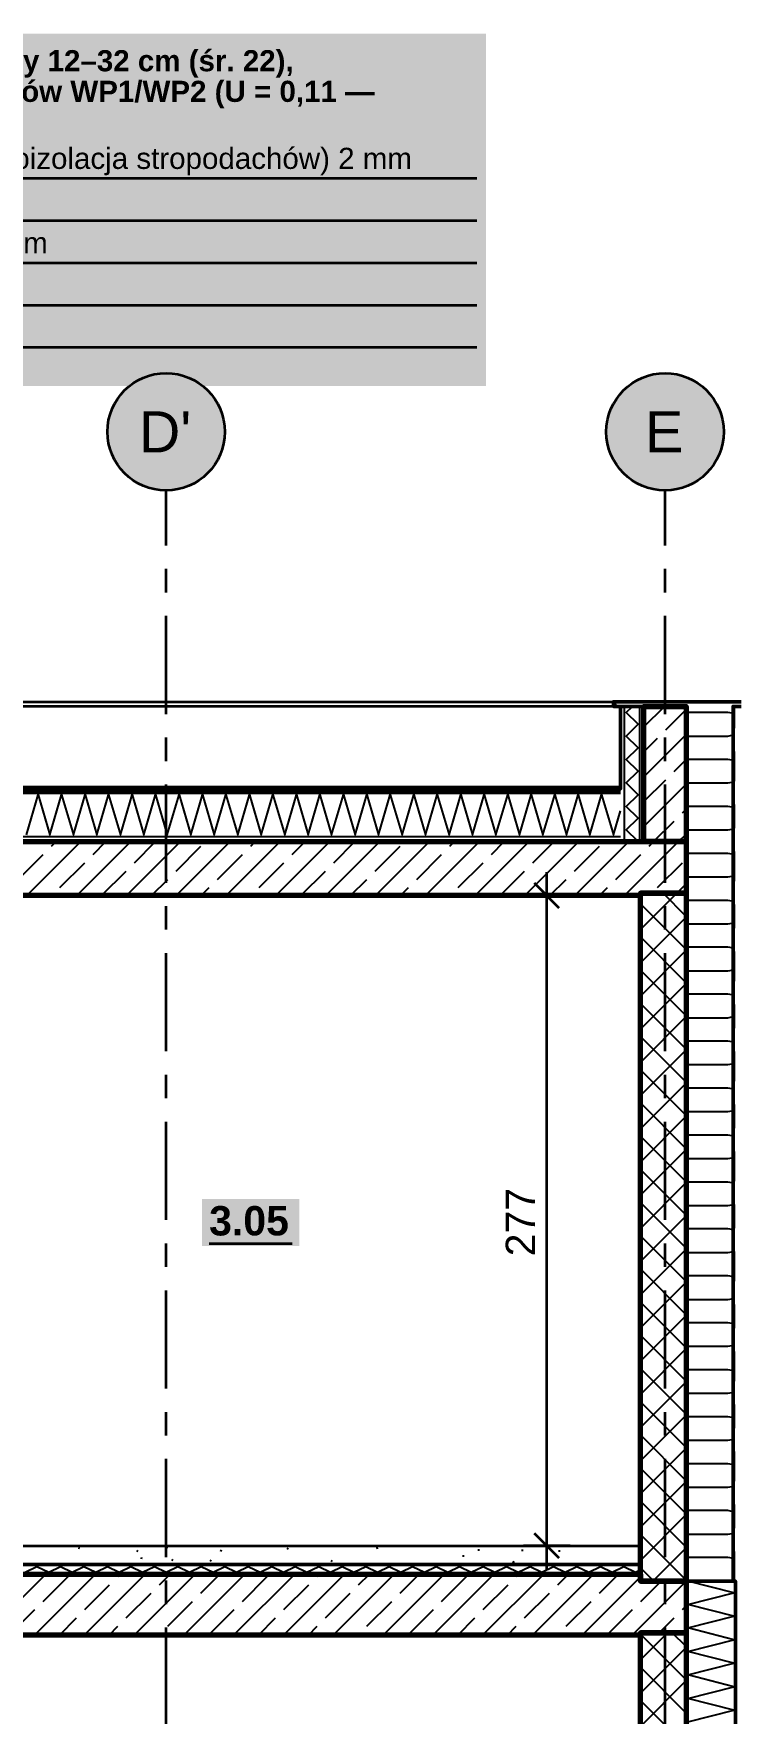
# Model space of a CAD drawing. Header units: metres. Extents: x -12.4 to 53.1, y -2.2 to 12.7.
# Drawn here: x 41.11 to 44.1, y 5.59 to 12.74 of the extents above; entities that cross this region are included whole.
import ezdxf

# ---------------------------------------------------------------- set-up
doc = ezdxf.new("R2010")
doc.units = ezdxf.units.M
for name, pattern in [('HYDRO_OKNA', [4.5, 1.5, -3]), ('KRESKOWA_3_1', [4, 3, -1]), ('PUNKTOWA', [10.5, 8.4, -1.05, 0, -1.05]), ('PUNKTOWA_KROTKA', [6.3, 4.2, -1.05, 0, -1.05])]:
    doc.linetypes.add(name, pattern=pattern)
for name, color, linetype, lineweight in [('A-IZOL-WODNA', 5, 'Continuous', 100), ('A-KRESKOWANIE', 8, 'Continuous', 18), ('A-MASKA', 7, 'Continuous', 18), ('A-OPISY', 2, 'Continuous', 25), ('A-OSIE', 1, 'PUNKTOWA', 25), ('A-POMIESZCZENIA', 2, 'Continuous', 25), ('A-SCIANY-IZOL', 4, 'Continuous', 35), ('A-SCIANY-KONSTR', 7, 'Continuous', 50), ('A-STROPY', 7, 'Continuous', 50), ('A-WARSTWY', 8, 'Continuous', 25), ('A-WIDOK', 7, 'Continuous', 25), ('A-WYMIARY', 1, 'Continuous', 25)]:
    doc.layers.add(name, color=color, linetype=linetype, lineweight=lineweight)
doc.styles.add('PL_ARIAL', font='arial.ttf')
doc.styles.add('PL_ARIAL_B', font='arialbd.ttf')

msp = doc.modelspace()

# ---------------------------------------------------------------- hatches: boundary and pattern name
at = {"layer": 'A-MASKA', "true_color": 0xffffff}
for points in [[(37.3176, 12.5447), (42.4172, 12.5447), (42.4172, 12.6895), (37.3176, 12.6895)], [(37.3176, 12.4142), (42.7806, 12.4142), (42.7806, 12.559), (37.3176, 12.559)], [(37.3176, 12.1287), (42.9557, 12.1287), (42.9557, 12.2735), (37.3176, 12.2735)], [(37.3176, 11.7687), (41.3368, 11.7687), (41.3368, 11.9135), (37.3176, 11.9135)], [(37.3176, 11.5887), (41.2741, 11.5887), (41.2741, 11.7335), (37.3176, 11.7335)]]:
    msp.add_hatch(color=7, dxfattribs=at).paths.add_polyline_path(points)
at = {"layer": 'A-OPISY', "true_color": 0xffffff}
msp.add_hatch(color=7, dxfattribs=at).paths.add_polyline_path([(37.2551, 11.241), (43.0382, 11.241), (43.0382, 12.7425), (37.2551, 12.7425)])
at = {"layer": 'A-OSIE', "true_color": 0xffffff}
for points in [[(41.9251, 11.046), (41.923, 11.0786), (41.9166, 11.1107), (41.9061, 11.1417), (41.8916, 11.171), (41.8734, 11.1982), (41.8519, 11.2228), (41.8273, 11.2443), (41.8001, 11.2625), (41.7708, 11.277), (41.7398, 11.2875), (41.7077, 11.2939), (41.6751, 11.296), (41.6425, 11.2939), (41.6104, 11.2875), (41.5794, 11.277), (41.5501, 11.2625), (41.5229, 11.2443), (41.4983, 11.2228), (41.4768, 11.1982), (41.4586, 11.171), (41.4441, 11.1417), (41.4336, 11.1107), (41.4272, 11.0786), (41.4251, 11.046), (41.4272, 11.0134), (41.4336, 10.9813), (41.4441, 10.9503), (41.4586, 10.921), (41.4768, 10.8938), (41.4983, 10.8692), (41.5229, 10.8477), (41.5501, 10.8295), (41.5794, 10.815), (41.6104, 10.8045), (41.6425, 10.7981), (41.6751, 10.796), (41.7077, 10.7981), (41.7398, 10.8045), (41.7708, 10.815), (41.8001, 10.8295), (41.8273, 10.8477), (41.8519, 10.8692), (41.8734, 10.8938), (41.8916, 10.921), (41.9061, 10.9503), (41.9166, 10.9813), (41.923, 11.0134)], [(44.0501, 11.046), (44.048, 11.0786), (44.0416, 11.1107), (44.0311, 11.1417), (44.0166, 11.171), (43.9984, 11.1982), (43.9769, 11.2228), (43.9523, 11.2443), (43.9251, 11.2625), (43.8958, 11.277), (43.8648, 11.2875), (43.8327, 11.2939), (43.8001, 11.296), (43.7675, 11.2939), (43.7354, 11.2875), (43.7044, 11.277), (43.6751, 11.2625), (43.6479, 11.2443), (43.6233, 11.2228), (43.6018, 11.1982), (43.5836, 11.171), (43.5691, 11.1417), (43.5586, 11.1107), (43.5522, 11.0786), (43.5501, 11.046), (43.5522, 11.0134), (43.5586, 10.9813), (43.5691, 10.9503), (43.5836, 10.921), (43.6018, 10.8938), (43.6233, 10.8692), (43.6479, 10.8477), (43.6751, 10.8295), (43.7044, 10.815), (43.7354, 10.8045), (43.7675, 10.7981), (43.8001, 10.796), (43.8327, 10.7981), (43.8648, 10.8045), (43.8958, 10.815), (43.9251, 10.8295), (43.9523, 10.8477), (43.9769, 10.8692), (43.9984, 10.8938), (44.0166, 10.921), (44.0311, 10.9503), (44.0416, 10.9813), (44.048, 11.0134)]]:
    msp.add_hatch(color=7, dxfattribs=at).paths.add_polyline_path(points)
at = {"layer": 'A-POMIESZCZENIA', "true_color": 0xffffff}
msp.add_hatch(color=7, dxfattribs=at).paths.add_polyline_path([(41.8283, 7.5775), (42.2419, 7.5775), (42.2419, 7.7775), (41.8283, 7.7775)])

# ---------------------------------------------------------------- linework, layer by layer
at = {"layer": 'A-IZOL-WODNA', "linetype": 'PUNKTOWA_KROTKA', "lineweight": 35, "ltscale": 0.03, "flags": 128}
msp.add_lwpolyline([(44.0951, 6.15), (44.0951, 9.876)], dxfattribs=at)
at = {"layer": 'A-IZOL-WODNA', "lineweight": 100, "ltscale": 0.05, "true_color": 0x000000}
msp.add_lwpolyline([(30.9801, 9.525), (43.6101, 9.525)], dxfattribs=at)
at = {"layer": 'A-IZOL-WODNA', "linetype": 'HYDRO_OKNA', "lineweight": 50, "ltscale": 0.05, "true_color": 0xffffff, "flags": 128}
msp.add_lwpolyline([(30.9801, 9.525), (43.6101, 9.525)], dxfattribs=at)
at = {"layer": 'A-IZOL-WODNA', "linetype": 'KRESKOWA_3_1', "lineweight": 35, "ltscale": 0.05, "flags": 128}
msp.add_lwpolyline([(30.9801, 9.302), (43.6101, 9.302)], dxfattribs=at)
at = {"layer": 'A-KRESKOWANIE', "lineweight": 25, "ltscale": 0.05}
for points in [[(43.5939, 9.876), (43.5884, 9.8913), (43.5884, 9.896)], [(43.6276, 9.3), (43.6276, 9.876)], [(43.6851, 9.3), (43.6351, 9.35), (43.6851, 9.4), (43.6351, 9.45), (43.6851, 9.5), (43.6351, 9.55), (43.6851, 9.6), (43.6351, 9.65), (43.6851, 9.7), (43.6351, 9.75), (43.6851, 9.8), (43.6351, 9.85), (43.6611, 9.876)], [(43.6926, 9.3), (43.6926, 9.876)], [(43.7101, 9.7887), (43.7974, 9.876)], [(43.8032, 9.7758), (43.8901, 9.8626)], [(44.0901, 9.8439), (44.0847, 9.847), (44.0676, 9.85), (43.8901, 9.85)], [(43.7101, 9.5765), (43.8901, 9.7565)], [(43.7101, 9.6826), (43.7679, 9.7404)], [(43.8901, 9.75), (44.0676, 9.75), (44.0847, 9.753), (44.0901, 9.7561)], [(43.8386, 9.599), (43.8901, 9.6505)], [(44.0901, 9.6439), (44.0847, 9.647), (44.0676, 9.65), (43.8901, 9.65)], [(43.7101, 9.4705), (43.8032, 9.5636)], [(43.7101, 9.3644), (43.8901, 9.5444)], [(43.8901, 9.55), (44.0676, 9.55), (44.0847, 9.553), (44.0901, 9.5561)], [(30.9801, 9.5065), (43.6101, 9.5065)], [(41.0801, 9.329), (41.1301, 9.499), (41.1801, 9.329), (41.2301, 9.499), (41.2801, 9.329), (41.3301, 9.499), (41.3801, 9.329), (41.4301, 9.499), (41.4801, 9.329), (41.5301, 9.499), (41.5801, 9.329), (41.6301, 9.499), (41.6801, 9.329), (41.7301, 9.499), (41.7801, 9.329), (41.8301, 9.499), (41.8801, 9.329), (41.9301, 9.499), (41.9801, 9.329), (42.0301, 9.499), (42.0801, 9.329), (42.1301, 9.499), (42.1801, 9.329), (42.2301, 9.499), (42.2801, 9.329), (42.3301, 9.499), (42.3801, 9.329), (42.4301, 9.499), (42.4801, 9.329), (42.5301, 9.499), (42.5801, 9.329), (42.6301, 9.499), (42.6801, 9.329), (42.7301, 9.499), (42.7801, 9.329), (42.8301, 9.499), (42.8801, 9.329), (42.9301, 9.499), (42.9801, 9.329), (43.0301, 9.499), (43.0801, 9.329), (43.1301, 9.499), (43.1801, 9.329), (43.2301, 9.499), (43.2801, 9.329), (43.3301, 9.499), (43.3801, 9.329), (43.4301, 9.499), (43.4801, 9.329), (43.5301, 9.499), (43.5801, 9.329), (43.6101, 9.431)], [(44.0901, 9.4439), (44.0847, 9.447), (44.0676, 9.45), (43.8901, 9.45)], [(43.7517, 9.3), (43.8386, 9.3868)], [(43.8739, 9.4222), (43.8901, 9.4383)], [(30.9801, 9.3215), (43.6101, 9.3215)], [(43.8578, 9.3), (43.8901, 9.3323)], [(43.8901, 9.35), (44.0676, 9.35), (44.0847, 9.353), (44.0901, 9.3561)], [(41.0455, 9.1394), (41.1516, 9.2454)], [(41.0822, 9.07), (41.3122, 9.3)], [(41.1869, 9.2808), (41.2062, 9.3)], [(41.2944, 9.07), (41.5244, 9.3)], [(41.3637, 9.2454), (41.4183, 9.3)], [(41.5065, 9.07), (41.7365, 9.3)], [(41.5405, 9.2101), (41.6304, 9.3)], [(41.7173, 9.1747), (41.8233, 9.2808)], [(41.7186, 9.07), (41.9486, 9.3)], [(41.894, 9.1394), (42.0001, 9.2454)], [(41.9308, 9.07), (42.1608, 9.3)], [(42.0355, 9.2808), (42.0547, 9.3)], [(42.1429, 9.07), (42.3729, 9.3)], [(42.2122, 9.2454), (42.2668, 9.3)], [(42.355, 9.07), (42.585, 9.3)], [(42.389, 9.2101), (42.479, 9.3)], [(42.5658, 9.1747), (42.6719, 9.2808)], [(42.5672, 9.07), (42.7972, 9.3)], [(42.7426, 9.1394), (42.8486, 9.2454)], [(42.7793, 9.07), (43.0093, 9.3)], [(42.884, 9.2808), (42.9032, 9.3)], [(42.9914, 9.07), (43.2214, 9.3)], [(43.0608, 9.2454), (43.1154, 9.3)], [(43.2036, 9.07), (43.4336, 9.3)], [(43.2376, 9.2101), (43.3275, 9.3)], [(43.4143, 9.1747), (43.5204, 9.2808)], [(43.4157, 9.07), (43.6457, 9.3)], [(43.5911, 9.1394), (43.6972, 9.2454)], [(43.6278, 9.07), (43.8578, 9.3)], [(43.7325, 9.2808), (43.7517, 9.3)], [(44.0901, 9.2439), (44.0847, 9.247), (44.0676, 9.25), (43.8901, 9.25)], [(41.2223, 9.104), (41.3284, 9.2101)], [(41.4004, 9.07), (41.5051, 9.1747)], [(42.0708, 9.104), (42.1769, 9.2101)], [(42.249, 9.07), (42.3537, 9.1747)], [(42.9194, 9.104), (43.0254, 9.2101)], [(43.0975, 9.07), (43.2022, 9.1747)], [(43.7679, 9.104), (43.8739, 9.2101)], [(41.6126, 9.07), (41.6819, 9.1394)], [(41.8247, 9.07), (41.8587, 9.104)], [(42.4611, 9.07), (42.5304, 9.1394)], [(42.6732, 9.07), (42.7072, 9.104)], [(43.3096, 9.07), (43.379, 9.1394)], [(43.5217, 9.07), (43.5557, 9.104)], [(43.8499, 9.08), (43.8901, 9.1202)], [(43.8901, 9.15), (44.0676, 9.15), (44.0847, 9.153), (44.0901, 9.1561)], [(43.6951, 8.9252), (43.8499, 9.08)], [(43.6951, 9.0666), (43.7085, 9.08)], [(43.8901, 8.8404), (43.6951, 9.0354)], [(43.8901, 8.9818), (43.7919, 9.08)], [(44.0901, 9.0439), (44.0847, 9.047), (44.0676, 9.05), (43.8901, 9.05)], [(43.6951, 8.7837), (43.8901, 8.9787)], [(43.8901, 8.95), (44.0676, 8.95), (44.0847, 8.953), (44.0901, 8.9561)], [(43.8901, 8.6989), (43.6951, 8.8939)], [(43.6951, 8.6423), (43.8901, 8.8373)], [(44.0901, 8.8439), (44.0847, 8.847), (44.0676, 8.85), (43.8901, 8.85)], [(43.8901, 8.5575), (43.6951, 8.7525)], [(43.8901, 8.75), (44.0676, 8.75), (44.0847, 8.753), (44.0901, 8.7561)], [(43.6951, 8.5009), (43.8901, 8.6959)], [(43.8901, 8.4161), (43.6951, 8.6111)], [(44.0901, 8.6439), (44.0847, 8.647), (44.0676, 8.65), (43.8901, 8.65)], [(43.6951, 8.3595), (43.8901, 8.5545)], [(43.8901, 8.55), (44.0676, 8.55), (44.0847, 8.553), (44.0901, 8.5561)], [(43.8901, 8.2747), (43.6951, 8.4697)], [(44.0901, 8.4439), (44.0847, 8.447), (44.0676, 8.45), (43.8901, 8.45)], [(43.6951, 8.218), (43.8901, 8.413)], [(43.8901, 8.1333), (43.6951, 8.3283)], [(43.8901, 8.35), (44.0676, 8.35), (44.0847, 8.353), (44.0901, 8.3561)], [(43.6951, 8.0766), (43.8901, 8.2716)], [(44.0901, 8.2439), (44.0847, 8.247), (44.0676, 8.25), (43.8901, 8.25)], [(43.8901, 7.9918), (43.6951, 8.1868)], [(43.6951, 7.9352), (43.8901, 8.1302)], [(43.8901, 8.15), (44.0676, 8.15), (44.0847, 8.153), (44.0901, 8.1561)], [(43.8901, 7.8504), (43.6951, 8.0454)], [(44.0901, 8.0439), (44.0847, 8.047), (44.0676, 8.05), (43.8901, 8.05)], [(43.6951, 7.7938), (43.8901, 7.9888)], [(43.8901, 7.95), (44.0676, 7.95), (44.0847, 7.953), (44.0901, 7.9561)], [(43.8901, 7.709), (43.6951, 7.904)], [(43.6951, 7.6524), (43.8901, 7.8474)], [(44.0901, 7.8439), (44.0847, 7.847), (44.0676, 7.85), (43.8901, 7.85)], [(43.8901, 7.5676), (43.6951, 7.7626)], [(43.8901, 7.75), (44.0676, 7.75), (44.0847, 7.753), (44.0901, 7.7561)], [(43.6951, 7.5109), (43.8901, 7.7059)], [(43.8901, 7.4261), (43.6951, 7.6211)], [(44.0901, 7.6439), (44.0847, 7.647), (44.0676, 7.65), (43.8901, 7.65)], [(43.6951, 7.3695), (43.8901, 7.5645)], [(43.8901, 7.55), (44.0676, 7.55), (44.0847, 7.553), (44.0901, 7.5561)], [(43.8901, 7.2847), (43.6951, 7.4797)], [(44.0901, 7.4439), (44.0847, 7.447), (44.0676, 7.45), (43.8901, 7.45)], [(43.6951, 7.2281), (43.8901, 7.4231)], [(43.8901, 7.1433), (43.6951, 7.3383)], [(43.8901, 7.35), (44.0676, 7.35), (44.0847, 7.353), (44.0901, 7.3561)], [(43.6951, 7.0867), (43.8901, 7.2817)], [(44.0901, 7.2439), (44.0847, 7.247), (44.0676, 7.25), (43.8901, 7.25)], [(43.8901, 7.0019), (43.6951, 7.1969)], [(43.6951, 6.9453), (43.8901, 7.1403)], [(43.8901, 7.15), (44.0676, 7.15), (44.0847, 7.153), (44.0901, 7.1561)], [(43.8901, 6.8605), (43.6951, 7.0555)], [(44.0901, 7.0439), (44.0847, 7.047), (44.0676, 7.05), (43.8901, 7.05)], [(43.6951, 6.8038), (43.8901, 6.9988)], [(43.8901, 6.95), (44.0676, 6.95), (44.0847, 6.953), (44.0901, 6.9561)], [(43.8901, 6.719), (43.6951, 6.914)], [(43.6951, 6.6624), (43.8901, 6.8574)], [(44.0901, 6.8439), (44.0847, 6.847), (44.0676, 6.85), (43.8901, 6.85)], [(43.8901, 6.5776), (43.6951, 6.7726)], [(43.8901, 6.75), (44.0676, 6.75), (44.0847, 6.753), (44.0901, 6.7561)], [(43.6951, 6.521), (43.8901, 6.716)], [(43.8901, 6.4362), (43.6951, 6.6312)], [(44.0901, 6.6439), (44.0847, 6.647), (44.0676, 6.65), (43.8901, 6.65)], [(43.6951, 6.3796), (43.8901, 6.5746)], [(43.8901, 6.55), (44.0676, 6.55), (44.0847, 6.553), (44.0901, 6.5561)], [(43.8901, 6.2948), (43.6951, 6.4898)], [(44.0901, 6.4439), (44.0847, 6.447), (44.0676, 6.45), (43.8901, 6.45)], [(43.6951, 6.2381), (43.8901, 6.4331)], [(43.8901, 6.1534), (43.6951, 6.3484)], [(43.8901, 6.35), (44.0676, 6.35), (44.0847, 6.353), (44.0901, 6.3561)], [(41.3082, 6.2887), (41.3015, 6.2906)], [(41.5503, 6.2758), (41.5546, 6.2814)], [(41.5704, 6.2452), (41.5722, 6.252)], [(41.6811, 6.2885), (41.6751, 6.2921)], [(41.7053, 6.238), (41.6997, 6.2422)], [(41.868, 6.2346), (41.8625, 6.2389)], [(41.9075, 6.2765), (41.911, 6.2826)], [(42.1961, 6.2858), (42.1901, 6.2894)], [(42.3786, 6.2328), (42.382, 6.239)], [(42.5711, 6.2894), (42.5777, 6.2916)], [(42.9416, 6.2536), (42.9413, 6.2606)], [(43.0071, 6.2792), (43.0065, 6.2862)], [(43.1533, 6.2282), (43.1569, 6.2342)], [(43.1891, 6.2812), (43.1961, 6.2813)], [(43.3538, 6.2772), (43.3468, 6.2773)], [(43.7484, 6.15), (43.8901, 6.2917)], [(44.0901, 6.2439), (44.0847, 6.247), (44.0676, 6.25), (43.8901, 6.25)], [(40.9021, 5.92), (41.1621, 6.18)], [(41.0751, 6.1875), (41.1251, 6.2125), (41.1751, 6.1875), (41.2251, 6.2125), (41.2751, 6.1875), (41.3251, 6.2125), (41.3751, 6.1875), (41.4251, 6.2125), (41.4751, 6.1875), (41.5251, 6.2125), (41.5751, 6.1875), (41.6251, 6.2125), (41.6751, 6.1875), (41.7251, 6.2125), (41.7751, 6.1875), (41.8251, 6.2125), (41.8751, 6.1875), (41.9251, 6.2125), (41.9751, 6.1875), (42.0251, 6.2125), (42.0751, 6.1875), (42.1251, 6.2125), (42.1751, 6.1875), (42.2251, 6.2125), (42.2751, 6.1875), (42.3251, 6.2125), (42.3751, 6.1875), (42.4251, 6.2125), (42.4751, 6.1875), (42.5251, 6.2125), (42.5751, 6.1875), (42.6251, 6.2125), (42.6751, 6.1875), (42.7251, 6.2125), (42.7751, 6.1875), (42.8251, 6.2125), (42.8751, 6.1875), (42.9251, 6.2125), (42.9751, 6.1875), (43.0251, 6.2125), (43.0751, 6.1875), (43.1251, 6.2125), (43.1751, 6.1875), (43.2251, 6.2125), (43.2751, 6.1875), (43.3251, 6.2125), (43.3751, 6.1875), (43.4251, 6.2125), (43.4751, 6.1875), (43.5251, 6.2125), (43.5751, 6.1875), (43.6251, 6.2125), (43.6751, 6.1875), (43.6951, 6.1975)], [(41.1142, 5.92), (41.3742, 6.18)], [(41.1516, 6.0634), (41.2577, 6.1695)], [(41.3263, 5.92), (41.5863, 6.18)], [(41.4698, 6.1695), (41.4803, 6.18)], [(41.5385, 5.92), (41.7985, 6.18)], [(41.6466, 6.1342), (41.6924, 6.18)], [(41.7506, 5.92), (42.0106, 6.18)], [(41.8233, 6.0988), (41.9045, 6.18)], [(41.9627, 5.92), (42.2227, 6.18)], [(42.0001, 6.0634), (42.1062, 6.1695)], [(42.1749, 5.92), (42.4349, 6.18)], [(42.3183, 6.1695), (42.3288, 6.18)], [(42.387, 5.92), (42.647, 6.18)], [(42.4951, 6.1342), (42.5409, 6.18)], [(42.5991, 5.92), (42.8591, 6.18)], [(42.6719, 6.0988), (42.7531, 6.18)], [(42.8113, 5.92), (43.0713, 6.18)], [(42.8486, 6.0634), (42.9547, 6.1695)], [(43.0234, 5.92), (43.2834, 6.18)], [(43.1668, 6.1695), (43.1773, 6.18)], [(43.2355, 5.92), (43.4955, 6.18)], [(43.3436, 6.1342), (43.3895, 6.18)], [(43.4477, 5.92), (43.6951, 6.1674)], [(43.5204, 6.0988), (43.6016, 6.18)], [(43.752, 6.15), (43.6951, 6.2069)], [(44.0676, 6.15), (44.0847, 6.153), (44.0901, 6.1561)], [(41.3284, 6.0281), (41.4344, 6.1342)], [(41.5051, 5.9927), (41.6112, 6.0988)], [(42.1769, 6.0281), (42.283, 6.1342)], [(42.3537, 5.9927), (42.4597, 6.0988)], [(43.0254, 6.0281), (43.1315, 6.1342)], [(43.2022, 5.9927), (43.3083, 6.0988)], [(43.6598, 5.92), (43.8898, 6.15)], [(43.6972, 6.0634), (43.7837, 6.15)], [(43.8898, 6.15), (43.8901, 6.1503)], [(43.8976, 5.55), (44.0926, 5.6), (43.8976, 5.65), (44.0926, 5.7), (43.8976, 5.75), (44.0926, 5.8), (43.8976, 5.85), (44.0926, 5.9), (43.8976, 5.95), (44.0926, 6), (43.8976, 6.05), (44.0926, 6.1), (43.8976, 6.15)], [(41.0102, 5.922), (41.1162, 6.0281)], [(41.6819, 5.9574), (41.788, 6.0634)], [(41.8587, 5.922), (41.9648, 6.0281)], [(42.5304, 5.9574), (42.6365, 6.0634)], [(42.7072, 5.922), (42.8133, 6.0281)], [(43.379, 5.9574), (43.485, 6.0634)], [(43.5557, 5.922), (43.6618, 6.0281)], [(43.8739, 6.0281), (43.8901, 6.0442)], [(41.2203, 5.92), (41.293, 5.9927)], [(41.4324, 5.92), (41.4698, 5.9574)], [(42.0688, 5.92), (42.1415, 5.9927)], [(42.2809, 5.92), (42.3183, 5.9574)], [(42.9173, 5.92), (42.9901, 5.9927)], [(43.1295, 5.92), (43.1668, 5.9574)], [(43.7759, 5.93), (43.8386, 5.9927)], [(41.6445, 5.92), (41.6466, 5.922)], [(42.4931, 5.92), (42.4951, 5.922)], [(43.3416, 5.92), (43.3436, 5.922)], [(43.6951, 5.8139), (43.8112, 5.93)], [(43.8901, 5.7291), (43.6951, 5.9241)], [(43.8901, 5.8705), (43.8306, 5.93)], [(43.8819, 5.93), (43.8901, 5.9382)], [(43.6951, 5.6725), (43.8901, 5.8675)], [(43.8901, 5.5877), (43.6951, 5.7827)], [(43.6951, 5.531), (43.8901, 5.726)], [(43.8901, 5.4462), (43.6951, 5.6412)]]:
    msp.add_lwpolyline(points, dxfattribs=at)
at = {"layer": 'A-OPISY', "lineweight": 35, "ltscale": 0.05}
for points in [[(37.2951, 12.126), (42.9982, 12.126)], [(37.2951, 11.946), (42.9982, 11.946)], [(37.2951, 11.766), (42.9982, 11.766)], [(37.2951, 11.586), (42.9982, 11.586)], [(37.2951, 11.406), (42.9982, 11.406)]]:
    msp.add_lwpolyline(points, dxfattribs=at)
at = {"layer": 'A-OSIE', "linetype": 'PUNKTOWA', "lineweight": 35, "ltscale": 0.049805, "flags": 128}
for points in [[(41.6751, -1.6502), (41.6751, 10.796)], [(43.8001, -1.6502), (43.8001, 10.796)]]:
    msp.add_lwpolyline(points, dxfattribs=at)
at = {"layer": 'A-OSIE', "linetype": 'Continuous', "lineweight": 35, "ltscale": 0.05}
for centre in [(41.6751, 11.046), (43.8001, 11.046)]:
    msp.add_circle(centre, 0.25, dxfattribs=at)
at = {"layer": 'A-POMIESZCZENIA', "lineweight": 35, "ltscale": 0.05}
msp.add_lwpolyline([(41.8583, 7.5875), (42.2119, 7.5875)], dxfattribs=at)
at = {"layer": 'A-SCIANY-IZOL', "lineweight": 50, "ltscale": 0.05}
for points in [[(30.9801, 9.524), (43.6101, 9.524), (43.6101, 9.524), (43.6101, 9.524), (43.6101, 9.524), (43.6101, 9.524), (43.6101, 9.524), (43.6101, 9.524), (43.6101, 9.524), (43.6101, 9.524), (43.6101, 9.524), (43.6101, 9.524), (43.6101, 9.524), (43.6101, 9.524), (43.6101, 9.524), (43.6101, 9.524), (43.6101, 9.524), (43.6101, 9.524), (43.6101, 9.876), (43.6101, 9.876), (43.6101, 9.876), (43.7101, 9.876), (43.7101, 9.876), (43.7101, 9.876), (43.7101, 9.3), (43.7101, 9.3), (43.7101, 9.3), (43.6101, 9.3), (43.6101, 9.3), (43.6101, 9.3), (43.6101, 9.304), (43.6101, 9.304), (43.6101, 9.304), (43.6101, 9.304), (43.6101, 9.304), (43.6101, 9.304), (43.6101, 9.304), (43.6101, 9.304), (43.6101, 9.304), (43.6101, 9.304), (43.6101, 9.304), (43.6101, 9.304), (43.6101, 9.304), (43.6101, 9.304), (43.6101, 9.304), (43.6101, 9.304), (43.6101, 9.304), (30.9801, 9.304)], [(44.1251, 9.876), (44.0901, 9.876), (44.0901, 9.876), (44.0901, 9.876), (44.0901, 9.876), (44.0901, 9.876), (44.0901, 9.876), (44.0901, 9.876), (44.0901, 9.876), (44.0901, 9.876), (44.0901, 9.876), (44.0901, 9.876), (44.0901, 9.876), (44.0901, 9.876), (44.0901, 9.876), (44.0901, 9.876), (44.0901, 9.876), (44.0901, 9.876), (44.0901, 6.15), (44.0901, 6.15), (44.0901, 6.15), (44.0901, 6.15), (43.8901, 6.15), (43.8901, 6.15), (43.8901, 6.15), (43.8901, 6.15), (43.8901, 9.876), (43.8901, 9.876), (43.8901, 9.876), (43.8901, 9.876), (43.8901, 9.876), (43.8901, 9.876), (43.8901, 9.876), (43.8901, 9.876), (43.8901, 9.876), (43.8901, 9.876), (43.8901, 9.876), (43.8901, 9.876), (43.8901, 9.876), (43.8901, 9.876), (43.8901, 9.876), (43.8901, 9.876), (43.8901, 9.876), (43.5801, 9.876), (43.5801, 9.876), (43.5801, 9.876), (43.5801, 9.876), (43.5801, 9.876), (43.5801, 9.896), (43.5801, 9.896), (43.5801, 9.896), (43.5801, 9.896), (43.5801, 9.896), (44.1251, 9.896)]]:
    msp.add_lwpolyline(points, dxfattribs=at)
for points in [[(40.3751, 6.18), (40.3751, 6.18), (40.3751, 6.22), (40.3751, 6.22), (40.3751, 6.22), (43.6951, 6.22), (43.6951, 6.22), (43.6951, 6.22), (43.6951, 6.18), (43.6951, 6.18), (43.6951, 6.18), (40.3751, 6.18)], [(43.8901, 6.15), (43.8901, 6.15), (43.8901, 6.15), (44.1001, 6.15), (44.1001, 6.15), (44.1001, 6.15), (44.1001, 6.15), (44.1001, 3), (44.1001, 3), (44.1001, 3), (44.1001, 3), (44.1001, 3), (43.8901, 3), (43.8901, 3), (43.8901, 3), (43.8901, 3), (43.8901, 6.15)]]:
    msp.add_lwpolyline(points, close=True, dxfattribs=at)
at = {"layer": 'A-SCIANY-KONSTR', "lineweight": 70, "ltscale": 0.05}
for points in [[(43.7101, 9.3), (43.7101, 9.3), (43.7101, 9.876), (43.7101, 9.876), (43.7101, 9.876), (43.8901, 9.876), (43.8901, 9.876), (43.8901, 9.876), (43.8901, 9.3), (43.8901, 9.3), (43.8901, 9.3), (43.7101, 9.3)], [(43.6951, 6.15), (43.6951, 6.15), (43.6951, 6.15), (43.6951, 9.08), (43.6951, 9.08), (43.6951, 9.08), (43.6951, 9.08), (43.6951, 9.08), (43.8901, 9.08), (43.8901, 9.08), (43.8901, 9.08), (43.8901, 9.08), (43.8901, 9.08), (43.8901, 6.15), (43.8901, 6.15), (43.8901, 6.15), (43.8901, 6.15), (43.6951, 6.15)], [(43.6951, 5.93), (43.6951, 5.93), (43.6951, 5.93), (43.8901, 5.93), (43.8901, 5.93), (43.8901, 5.93), (43.8901, 5.93), (43.8901, 3), (43.8901, 3), (43.8901, 3), (43.8901, 3), (43.8901, 3), (43.6951, 3), (43.6951, 3), (43.6951, 3), (43.6951, 3), (43.6951, 5.93)]]:
    msp.add_lwpolyline(points, close=True, dxfattribs=at)
at = {"layer": 'A-STROPY', "lineweight": 70, "ltscale": 0.05}
for points in [[(30.7001, 9.3), (43.8901, 9.3), (43.8901, 9.3), (43.8901, 9.3), (43.8901, 9.08), (43.8901, 9.08), (43.8901, 9.08), (43.6951, 9.08), (43.6951, 9.08), (43.6951, 9.08), (43.6951, 9.08), (43.6951, 9.08), (43.6951, 9.08), (43.6951, 9.08), (43.6951, 9.08), (43.6951, 9.08), (43.6951, 9.08), (43.6951, 9.08), (43.6951, 9.08), (43.6951, 9.08), (43.6951, 9.08), (43.6951, 9.08), (43.6951, 9.08), (43.6951, 9.08), (43.6951, 9.07), (43.6951, 9.07), (43.6951, 9.07), (40.3751, 9.07)], [(40.3751, 6.18), (43.6951, 6.18), (43.6951, 6.18), (43.6951, 6.18), (43.6951, 6.15), (43.6951, 6.15), (43.6951, 6.15), (43.6951, 6.15), (43.6951, 6.15), (43.6951, 6.15), (43.6951, 6.15), (43.6951, 6.15), (43.6951, 6.15), (43.6951, 6.15), (43.6951, 6.15), (43.6951, 6.15), (43.6951, 6.15), (43.6951, 6.15), (43.6951, 6.15), (43.6951, 6.15), (43.6951, 6.15), (43.8901, 6.15), (43.8901, 6.15), (43.8901, 6.15), (43.8901, 5.93), (43.8901, 5.93), (43.8901, 5.93), (43.6951, 5.93), (43.6951, 5.93), (43.6951, 5.93), (43.6951, 5.93), (43.6951, 5.93), (43.6951, 5.93), (43.6951, 5.93), (43.6951, 5.93), (43.6951, 5.93), (43.6951, 5.93), (43.6951, 5.93), (43.6951, 5.93), (43.6951, 5.93), (43.6951, 5.93), (43.6951, 5.93), (43.6951, 5.93), (43.6951, 5.93), (43.6951, 5.92), (43.6951, 5.92), (43.6951, 5.92), (35.7501, 5.92)]]:
    msp.add_lwpolyline(points, dxfattribs=at)
at = {"layer": 'A-WARSTWY', "lineweight": 35, "ltscale": 0.05}
msp.add_lwpolyline([(40.3751, 6.3), (40.3751, 6.3), (43.6951, 6.3), (43.6951, 6.3), (43.6951, 6.3), (43.6951, 6.3), (43.6951, 6.22), (43.6951, 6.22), (43.6951, 6.22), (43.6951, 6.22), (40.3751, 6.22), (40.3751, 6.22), (40.3751, 6.22), (40.3751, 6.22), (40.3751, 6.3), (40.3751, 6.3)], close=True, dxfattribs=at)
at = {"layer": 'A-WIDOK', "lineweight": 35, "ltscale": 0.05}
msp.add_lwpolyline([(43.5797, 9.876), (40.0801, 9.876), (40.0801, 9.896), (43.5797, 9.896)], dxfattribs=at)
at = {"layer": 'A-WYMIARY', "lineweight": 35, "ltscale": 0.05}
for points in [[(43.2967, 6.2), (43.2967, 9.17)], [(43.3497, 9.017), (43.2437, 9.123)], [(43.3967, 9.07), (43.1967, 9.07)], [(43.3967, 6.3), (43.1967, 6.3)], [(43.3497, 6.247), (43.2437, 6.353)]]:
    msp.add_lwpolyline(points, dxfattribs=at)

# ---------------------------------------------------------------- texts
at = {"layer": 'A-OPISY'}
for s, style, p in [('SD1 — Stropodach bryły A (P2): membrana TPO, PIR spadkowy 12–32 cm (śr. 22),', 'PL_ARIAL_B', (37.3351, 12.582)), ('paroizolacja z Al, płyta ŻB 22 cm, tynk; spadek ≥ 2 % do wpustów WP1/WP2 (U = 0,11 —', 'PL_ARIAL_B', (37.3351, 12.4515)), ('Membrana dachowa TPO 1,5 mm, mocowana mechanicznie (hydroizolacja stropodachów) 2 mm', 'PL_ARIAL', (37.3351, 12.166)), ('Paroizolacja bitumiczna z wkładką Al (na płycie stropodachów) 4 mm', 'PL_ARIAL', (37.3351, 11.806))]:
    msp.add_text(s, height=0.09, dxfattribs=dict(at, style=style)).set_placement(p)
at = {"layer": 'A-OSIE', "style": 'PL_ARIAL'}
for s, p in [("D'", (41.559, 10.9585)), ('E', (43.7153, 10.9585))]:
    msp.add_text(s, height=0.175, dxfattribs=at).set_placement(p)
at = {"layer": 'A-POMIESZCZENIA', "style": 'PL_ARIAL_B'}
msp.add_text('3.05', height=0.125, dxfattribs=at).set_placement((41.8583, 7.6225))
at = {"layer": 'A-WYMIARY', "style": 'PL_ARIAL'}
msp.add_text('277', height=0.125, rotation=90, dxfattribs=at).set_placement((43.2467, 7.5334))

doc.saveas('drawing.dxf')
